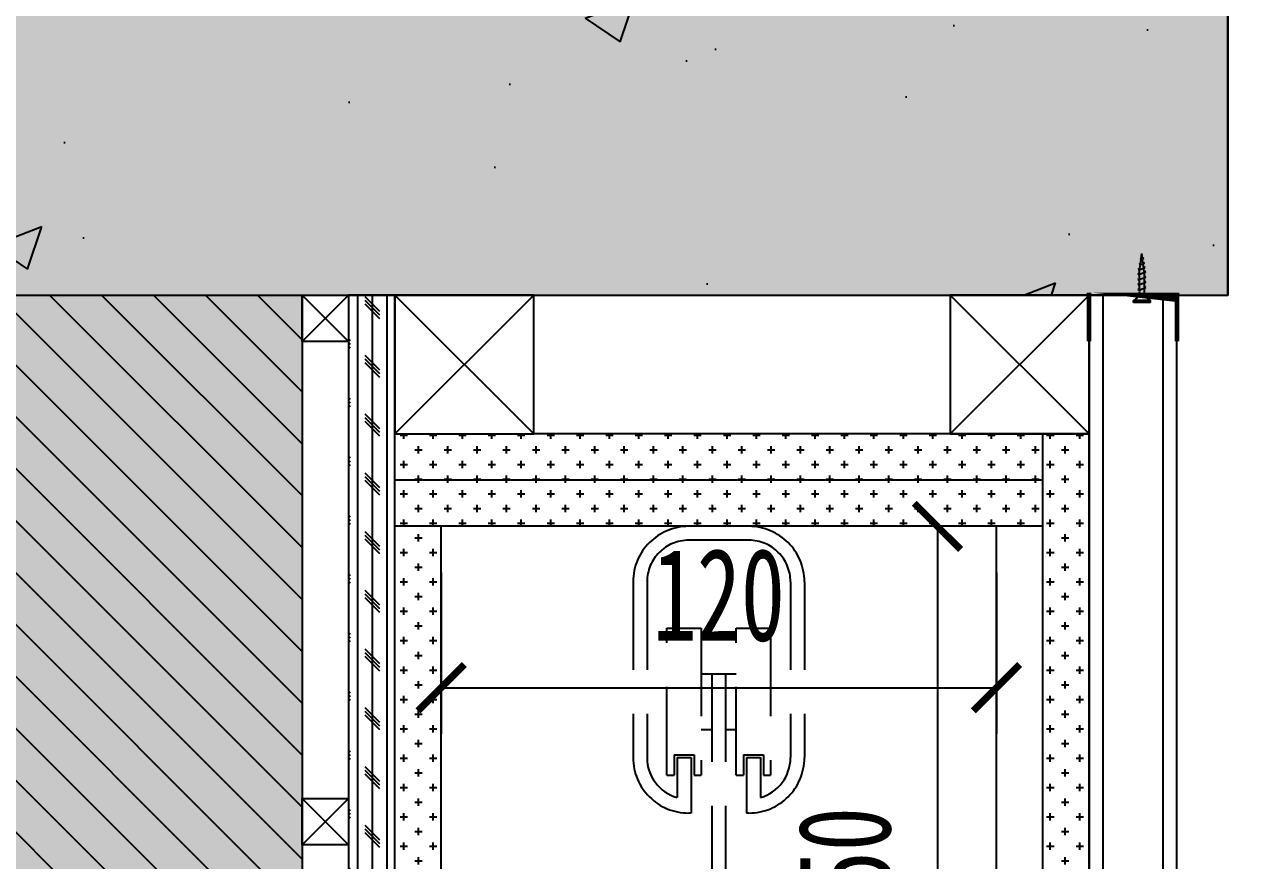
# Model space of a CAD drawing. Header units: millimetres. Extents: x 413534 to 445094, y -245300 to -235817.
# Drawn here: x 415754.4 to 416019.7, y -239058.8 to -238878.1 of the extents above; entities that cross this region are included whole.
import ezdxf

# ---------------------------------------------------------------- set-up
doc = ezdxf.new("R2010")
doc.units = ezdxf.units.MM
doc.header["$LTSCALE"] = 150
doc.header["$MEASUREMENT"] = 0
for name, pattern in [('DASH', [0.35, 0.25, -0.1]), ('DASHED', [19.049999999999997, 12.7, -6.35]), ('M-DASHED', [3.75, 2.5, -1.25])]:
    doc.linetypes.add(name, pattern=pattern)
for name, color, linetype in [('0-bh(填充)', 251, 'Continuous'), ('A-土建柱', 6, 'Continuous'), ('D-节点填充', 250, 'Continuous'), ('D-造型细线', 146, 'Continuous'), ('DRT', 7, 'Continuous'), ('E-楼板、墙体', 6, 'Continuous'), ('E-立面填充', 250, 'Continuous'), ('E-立面活动家具', 22, 'DASHED'), ('IEL-Furn', 1, 'M-DASHED'), ('PM-FURN-M', 3, 'Continuous'), ('PM-WALL-HAT', 8, 'Continuous')]:
    doc.layers.add(name, color=color, linetype=linetype)
doc.styles.add('DIM', font='SimSun.ttf', dxfattribs={"width": 0.7})
doc.dimstyles.new('10', dxfattribs={"dimscale": 10, "dimtxt": 2, "dimasz": 1, "dimexe": 1, "dimexo": 1, "dimgap": 1, "dimtad": 1, "dimdec": 0, "dimzin": 0, "dimdsep": 46, "dimtxsty": 'DIM', "dimblk": 'ARCHTICK', "dimcen": 0, "dimclrd": 5, "dimclre": 5, "dimclrt": 35, "dimadec": 0, "dimazin": 0, "dimtfac": 0.5, "dimtdec": 0, "dimtix": 1, "dimtmove": 2, "dimatfit": 2, "dimldrblk": 'A', "dimfxl": 0, "dimtolj": 1, "dimtzin": 0, "dimlwd": -1, "dimlwe": -1, "dimarcsym": 0})

# ---------------------------------------------------------------- blocks, each defined once
blk = doc.blocks.new('CURTAIL SIDE ELEV')
at = {"layer": 'E-立面活动家具', "color": 251, "linetype": 'DASHED', "ltscale": 0.01}
for p, q in [((6.5, 0), (-6.5, 0)), ((6.5, -3), (-6.5, -3)), ((-18.5, -12), (-18.5, -50)), ((-15.5, -12), (-15.5, -50)), ((15.5, -12), (15.5, -50)), ((18.5, -12), (18.5, -50)), ((-11.24498822155874, -53.77465132775251), (-11.24498822155874, -22.01606865576468)), ((-11.24498822155874, -22.01606865576468), (-3.790230016456917, -22.01606865576468)), ((-3.790230016456917, -22.01606865576468), (-3.790230016456917, -53.77465132775251)), ((3.755011778441258, -53.77465132775251), (3.755011778441258, -22.01606865576468)), ((3.755011778441258, -22.01606865576468), (11.20976998354308, -22.01606865576468)), ((11.20976998354308, -22.01606865576468), (11.20976998354308, -53.77465132775251)), ((-3.790230016456917, -31.89535999170039), (3.755011778441258, -31.89535999170039)), ((-1.517609119066037, -31.89535999170039), (-1.517609119066037, -95.40871382772457)), ((1.482390880933963, -31.89535999170039), (1.482390880933963, -95.40871382772457)), ((-3.790230016456917, -43.89535999170039), (-1.517609119066037, -43.89535999170039)), ((1.482390880933963, -43.89535999170039), (3.755011778441258, -43.89535999170039)), ((-9.646719714044593, -49.42123144911602), (-9.646719714044593, -53.77465132775251)), ((-9.646719714044593, -49.42123144911602), (-5.353280285838991, -49.42123144911602)), ((-9, -50), (-9, -58.64580823329743)), ((-9, -50), (-6, -50)), ((-6, -50), (-6, -62)), ((-5.353280285838991, -49.42123144911602), (-5.353280285838991, -53.77465132775251)), ((5.353280285955407, -49.42123144911602), (5.353280285955407, -53.77465132775251)), ((5.353280285955407, -49.42123144911602), (9.646719714161009, -49.42123144911602)), ((6, -50), (6, -62)), ((6, -50), (9, -50)), ((9, -50), (9, -58.64580823294818)), ((9.646719714161009, -49.42123144911602), (9.646719714161009, -53.77465132775251)), ((-11.24498822155874, -53.77465132775251), (-9.646719714044593, -53.77465132775251)), ((-5.353280285838991, -53.77465132775251), (-3.790230016456917, -53.77465132775251)), ((3.755011778441258, -53.77465132775251), (5.353280285955407, -53.77465132775251)), ((9.646719714161009, -53.77465132775251), (11.20976998354308, -53.77465132775251)), ((-6, -62), (-6.5, -62)), ((6.5, -62), (6, -62))]:
    blk.add_line(p, q, dxfattribs=at)
for centre, radius, start, end in [((-6.5, -12), 12, 90, 180), ((6.5, -12), 12, 0, 90), ((-6.5, -12), 9, 90, 180), ((6.5, -12), 9, 0, 90), ((-6.5, -50), 12, 180, 270), ((-6.5, -50), 9, 180, 253.8723797883052), ((6.5, -50), 12, 270, 0), ((6.5, -50), 9, 286.1276202116948, 0)]:
    blk.add_arc(centre, radius, start, end, dxfattribs=at)
blk = doc.blocks.new('*U212')
blk.add_lwpolyline([(-0.000140632560942322, 8.859776426106691e-05), (179.9998403471888, 8.859776426106691e-05), (179.9998403471888, 19.00008859776426), (-0.000140632560942322, 19.00008859776426)], close=True)
at = {"color": 251, "linetype": 'DASH', "ltscale": 25}
for points in [[(179.9998403471888, 16.00008859776426), (-0.000140632560942322, 16.00008859776426)], [(-0.000140632560942322, 3.000088597764261), (179.9998403471888, 3.000088597764261)]]:
    blk.add_lwpolyline(points, dxfattribs=at)
blk = doc.blocks.new('QBLOCK2009062415473686')
at = {"color": 251}
for p, q in [((-1.113942296964524, 5.527193183737836), (-0.861940696995589, 5.275190783717335)), ((-1.113939096940157, 5.527193983743928), (-0.8619398971786723, 5.672686783742392)), ((-0.8619382971664891, 5.275189183705152), (0.7116641028114827, 5.804299583711327)), ((-0.807260202775069, 3.808012336961838), (-0.6134177317580907, 5.358752106461907)), ((-0.7377046970432275, 7.536749983726622), (-0.4857030970742926, 7.284748383759506)), ((-0.737703896847961, 7.536750783732714), (-0.4857038968912093, 7.682243583732998)), ((-0.5615505633613793, 5.773689452798862), (-0.3677081400237512, 7.324428840594919)), ((-0.4857054969033925, 7.284753183748762), (0.4467089029276394, 7.598269983714999)), ((-0.3158427091038902, 7.739352285918358), (-0.05959314719802933, 9.789348783728201)), ((0.1759854926058324, 7.90472511119151), (-0.05959314719802933, 9.789348783728201)), ((0.4018728019946138, 6.097631857039232), (0.2236670246638823, 7.523273956272533)), ((0.6987089028843911, 7.743754783747136), (0.4467073029154562, 7.995756383761545)), ((0.698712903104024, 7.743765183733558), (0.4467121029520058, 7.598272383733274)), ((0.627761673022178, 4.290526107983169), (0.4495559288479853, 5.716167943324763)), ((0.9636601029269514, 5.949790783744902), (0.7116577031338238, 6.201792383713837)), ((0.9636665029756841, 5.949799583719141), (0.7116657028236659, 5.804307583726768)), ((-1.659590296978422, 1.629228783678627), (-1.40758949683368, 1.774720783718294)), ((-1.659590296978422, 1.629227183666444), (-1.40758949683368, 1.774719183706111)), ((-1.659590296978422, 1.62923038369081), (-1.407590297028946, 1.377229583682492)), ((-1.659590296978422, 1.629228783678627), (-1.407590297028946, 1.377227983670309)), ((-1.490173496837087, 3.517638783765506), (-1.238173496887612, 3.663130783712404)), ((-1.490173496837087, 3.517641183736487), (-1.238171896875429, 3.265639583722077)), ((-1.407588697016763, 1.377222383674962), (1.288410502886109, 2.283728783671904)), ((-1.40758709700458, -0.7027608163207333), (1.288412102898292, 0.2037455836762092)), ((-1.238173496887612, 3.265637183703802), (1.007983302908542, 4.020888383736747)), ((-0.959592697188782, 2.589352383700316), (-0.8591256433865055, 3.393088814200382)), ((-0.9595910971765989, 1.762011975750283), (-0.9595910971765989, 2.589372383758018)), ((-0.9595894971644157, -0.1546276242952445), (-0.9595894971644157, 1.527872732933247)), ((0.8404105028384947, 2.58934038370171), (0.675443248663214, 3.909074606890499)), ((0.840409703021578, 2.13310724143048), (0.840409703021578, 0.450606529646393)), ((0.8404113030337612, 2.592738383731557), (0.8404113030337612, 2.370624929668338)), ((0.8404113030337612, 0.05312404143478489), (0.8404113030337612, -1.629376670349302)), ((1.259985703072743, 4.166385183720195), (1.007984902920725, 4.418385183769715)), ((1.259992103121476, 4.16637878376423), (1.007992103164725, 4.020885983718472)), ((1.540408902830677, 2.429227983673627), (1.288408103057009, 2.681227983723147)), ((1.540408902830677, 2.429226383661444), (1.288408103057009, 2.681226383710964)), ((1.540408902830677, 2.42922958368581), (1.288408103057009, 2.283736783687345)), ((1.540408902830677, 2.429227983673627), (1.288408103057009, 2.283735183675162)), ((1.54041050284286, 0.3492431836657488), (1.288409703069192, 0.60124318371345)), ((1.54041050284286, 0.349244783677932), (1.288409703069192, 0.2037519836776482)), ((-1.659588696966239, -0.450756016329251), (-1.407587896821497, -0.3052640162895841)), ((-1.659588696966239, -0.4507544163170678), (-1.407588697016763, -0.7027552163253858)), ((-1.659589497161505, -2.53073441633569), (-1.40758949721203, -2.385242416294204)), ((-1.659588696966239, -2.530733616329599), (-1.407587896821497, -2.385241616289932)), ((-1.659588696966239, -2.530732016317415), (-1.407588697016763, -2.782732816325733)), ((-1.659589497161505, -2.530733616329599), (-1.40758949721203, -2.782733616284531)), ((-1.659589497161505, -4.610734416319247), (-1.40758949721203, -4.46524241627958)), ((-1.659589497161505, -4.610733616313155), (-1.40758949721203, -4.862733616315381)), ((-1.40758949721203, -2.782733616284531), (1.288408902873925, -1.87622721628577)), ((-1.40758949721203, -4.862733616315381), (1.288409702690842, -3.956226416310528)), ((-1.40758709700458, -2.782738416321081), (1.288412102898292, -1.876232016324138)), ((-0.959588697347499, -4.314605224279148), (-0.959588697347499, -2.632097179586708)), ((-0.8999992001845385, -5.389348783721289), (-0.959588697347499, -4.712097091329269)), ((-0.9595878971522325, -2.234610824290939), (-0.9595878971522325, -0.5521104670624482)), ((0.8404113030337612, -1.407257616290735), (0.8404113030337612, -1.629371070353955)), ((0.8404105028384947, -2.026862846085351), (0.8404105028384947, -3.709371070337511)), ((0.8404105028384947, -4.10686240331961), (0.9000000000014552, -5.389348783721289)), ((1.540409702647594, -1.730735216293397), (1.288408902873925, -1.47873521629117)), ((1.540409702647594, -3.810735216324247), (1.288408902873925, -3.558734416315929)), ((1.540409702647594, -3.810733616312064), (1.288408902873925, -3.956226416310528)), ((1.54041050284286, -1.730734416334599), (1.288409703069192, -1.478734416285079)), ((1.54041050284286, -1.730732816322416), (1.288409703069192, -1.87622561632088)), ((1.54041050284286, -1.730734416334599), (1.288409702690842, -1.87622721628577)), ((-3.400000000001455, -9.789348783728201), (-3.400000000001455, -8.98934878372711)), ((3.400000000001455, -9.789348783728201), (-3.400000000001455, -9.789348783728201)), ((3.400000000001455, -8.98934878372711), (-3.399993256483867, -8.98934629015639)), ((3.400000000001455, -9.789348783728201), (3.400000000001455, -8.98934878372711))]:
    blk.add_line(p, q, dxfattribs=at)
for centre, start, end in [((-4.834892800085072, -5.324839983746642), 291.3836690027367, 359.060897001468), ((4.834892800085072, -5.324839983699349), 180.9391580006334, 248.6163860112547)]:
    blk.add_arc(centre, 3.935421600005369, start, end, dxfattribs=at)
blk = doc.blocks.new('A$C22010BD6')
at = {"layer": 'DRT', "color": 8, "ltscale": 2}
for p, q in [((0, 0), (10, 10)), ((0, 10), (10, 0))]:
    blk.add_line(p, q, dxfattribs=at)
at = {"layer": 'DRT', "color": 3, "ltscale": 2}
blk.add_lwpolyline([(0, 0), (10, 0), (10, 10), (0, 10)], close=True, dxfattribs=at)
blk = doc.blocks.new('_ARCHTICK')
at = {"color": 0, "linetype": 'ByBlock', "const_width": 0.15}
blk.add_lwpolyline([(-0.5, -0.5), (0.5, 0.5)], dxfattribs=at)
blk = doc.blocks.new('*D214')
at = {"color": 5}
for p, q in [((415844.4362824384, -238996.5568750298), (415844.4362824384, -239031.4543100384)), ((415964.4258990329, -238996.5568750298), (415964.4258990329, -239031.4543100384)), ((415844.4362824384, -239021.4543100384), (415964.4258990329, -239021.4543100384))]:
    blk.add_line(p, q, dxfattribs=at)
at = {"layer": 'Defpoints', "color": 0}
for p in [(415844.4362824384, -238986.5568750298), (415964.4258990329, -238986.5568750298, -2.571156407893985e-07), (415964.4258990329, -239021.4543100384)]:
    blk.add_point(p, dxfattribs=at)
at = {"color": 5, "xscale": 10, "yscale": 10, "zscale": 10, "rotation": 180}
blk.add_blockref('_ARCHTICK', (415844.4362824384, -239021.4543100384), dxfattribs=at)
at = {"color": 5, "xscale": 10, "yscale": 10, "zscale": 10}
blk.add_blockref('_ARCHTICK', (415964.4258990329, -239021.4543100384), dxfattribs=at)
at = {"color": 35, "insert": (415904.4310907356, -239001.4543100384), "char_height": 20, "attachment_point": 5, "style": 'DIM'}
blk.add_mtext('\\A1;120', dxfattribs=at)
blk = doc.blocks.new('A')
at = {"color": 1}
for p, q in [((-1.435067392276323, 1.147654099946521), (-1.089590771724032, 1.437450103912849)), ((-1.089590771724032, 1.437450103912849), (0, 0)), ((-1.435067392276323, 1.147654099946521), (-0.3688396396728422, 0)), ((-0.3688396396728422, 3.638e-12), (-2.127066897330223, 0)), ((-1.435067392276323, -1.147654099946521), (-0.3688396396728422, 0)), ((-1.089590771724032, -1.437450103912849), (0, 0)), ((-1.435067392276323, -1.147654099946521), (-1.089590771724032, -1.437450103912849))]:
    blk.add_line(p, q, dxfattribs=at)
for points in [[(-1.435067392276323, 1.147654099946521), (-1.089590771724032, 1.437450103912849), (-0.3688396396728422, 0), (0, 0)], [(-1.435067392276323, -1.147654099946521), (-1.089590771724032, -1.437450103912849), (-0.3688396396728422, 0), (0, 0)]]:
    blk.add_solid(points, dxfattribs=at)
blk = doc.blocks.new('*D213')
at = {"color": 5}
for p, q in [((415954.4258990329, -238986.5568750298), (415941.6639682088, -238986.5568750298)), ((415951.6639682088, -238986.5568750298), (415951.6639682088, -239136.5568750298)), ((415954.4258990329, -239136.5568750298), (415941.6639682088, -239136.5568750298))]:
    blk.add_line(p, q, dxfattribs=at)
at = {"layer": 'Defpoints', "color": 0}
for p in [(415964.4258990329, -238986.5568750298, -2.571156407893985e-07), (415951.6639682088, -239136.5568750298), (415964.4258990329, -239136.5568750298, -2.571156407893985e-07)]:
    blk.add_point(p, dxfattribs=at)
at = {"color": 5, "xscale": 10, "yscale": 10, "zscale": 10}
for p, rotation in [((415951.6639682088, -238986.5568750298), 90), ((415951.6639682088, -239136.5568750298), 270)]:
    blk.add_blockref('_ARCHTICK', p, dxfattribs=dict(at, rotation=rotation))
at = {"color": 35, "insert": (415931.6639682088, -239061.5568750297), "char_height": 20, "attachment_point": 5, "rotation": 90, "style": 'DIM'}
blk.add_mtext('\\A1;150', dxfattribs=at)

msp = doc.modelspace()

# ---------------------------------------------------------------- hatches: boundary and pattern name
at = {"ltscale": 2}
h = msp.add_hatch(dxfattribs=at)
h.set_pattern_fill('CORK', color=8, scale=4, angle=90, style=0)
h.set_pattern_definition([(90, (489248.2773804133, -119572.6845594668), (3.175, 1.944126793646423e-16), []), (315, (489246.6898804132, -119571.0970594668), (-6.350002742818305, -6.350002742818306), [4.490130000000001, -4.490130000000001]), (315, (489246.6898804132, -119570.3033094667), (-6.350002742818305, -6.350002742818306), [4.490130000000001, -4.490130000000001]), (315, (489246.6898804132, -119569.5095594668), (-6.350002742818305, -6.350002742818306), [4.490130000000001, -4.490130000000001])])
h.paths.add_polyline_path([(415834.4351917859, -239174.221262892), (415834.4351917859, -238936.5568750298), (415824.4351917859, -238936.5568750298), (415824.4351917859, -239174.221262892)])
at = {"layer": '0-bh(填充)'}
h = msp.add_hatch(dxfattribs=at)
h.set_pattern_fill('CROSS', color=250, scale=2, style=0)
h.set_pattern_definition([(0, (342200.9639355743, -109039.4800543435), (3.175, 3.175), [1.5875, -4.7625]), (90, (342201.7576855743, -109040.2738043435), (-3.175, 3.175), [1.5875, -4.7625])])
h.paths.add_polyline_path([(415844.4362824386, -238986.5568729087), (415834.4351917859, -238986.5568729087), (415834.4351917859, -239136.5567144431), (415844.4258687025, -239136.5567144431)])
h.paths.add_polyline_path([(415974.4258990329, -238966.5568729087), (415954.4258990312, -238966.5568729087), (415864.4351917876, -238966.5568729087), (415834.4351917859, -238966.5568729087), (415834.4351917859, -238976.5568729087), (415974.4258990329, -238976.5568729087)])
h.paths.add_polyline_path([(415974.4258990329, -238976.5568729087), (415834.4351917859, -238976.5568729087), (415834.4351917859, -238986.5568729087), (415974.4258990329, -238986.5568729087)])
h.paths.add_polyline_path([(415984.4258990329, -238966.5568729087), (415974.4258990329, -238966.5568729087), (415974.4258990329, -239116.5568750298), (415984.4258990329, -239116.5568750298)])
at = {"layer": 'D-节点填充'}
h = msp.add_hatch(dxfattribs=at)
h.set_pattern_fill('ANSI36', color=256, scale=8, style=0)
h.set_pattern_definition([(45, (99230.19146321867, -116521.3047547796), (6.735192090801869, 24.69570433294017), [31.75, -6.35, 0, -6.35])])
h.paths.add_polyline_path([(417234.9458539881, -238536.5568750298), (417234.9458539882, -238656.5568750298), (416014.4263649944, -238656.5568750298), (416014.4263649945, -238936.5568750298), (415614.4263649945, -238936.5568750298), (415614.4263649945, -238656.5568750298), (415176.8125317409, -238656.5568750298), (415176.8125317409, -238536.5568750298)])
h = msp.add_hatch(dxfattribs=at)
h.set_pattern_fill('AR-CONC', color=256, scale=0.6, style=0)
h.set_pattern_definition([(49.99999999999999, (99230.19146321867, -116521.3047547796), (1.093108013976024, -0.09563451323341844), [0.1143, -1.2573]), (355, (99230.19146321867, -116521.3047547796), (-0.2114569558540019, 1.14633985729308), [0.09144000000000001, -1.00584]), (100.451, (99230.28255521867, -116521.3127242796), (0.8816550099957554, 1.050700126921751), [0.09713999999999999, -1.06854]), (46.18420000000001, (99230.19146321867, -116520.9999547796), (1.626474245352779, -0.2522539675963628), [0.17145, -1.88595]), (96.6356, (99230.32700261867, -116521.0209757796), (1.424425406797423, 1.484553335340295), [0.14571, -1.60281]), (351.1840000000001, (99230.19146321867, -116520.9999547796), (1.424427634883603, 1.484550707163586), [0.13716, -1.50876]), (21, (99230.34386321867, -116521.0761547796), (0.9096892790122997, -0.6135931111005749), [0.1143, -1.2573]), (326.0000000000001, (99230.34386321867, -116521.0761547796), (0.3708121700858825, 1.105127796733915), [0.09144000000000001, -1.00584]), (71.4514, (99230.41967021866, -116521.1272873796), (1.280498944620746, 0.4915371462963447), [0.09713999999999999, -1.06854]), (37.50000000000001, (99230.19146321867, -116521.3047547796), (0.01853161950355092, 0.5073302332389187), [0, -0.993648, 0, -1.02108, 0, -1.00965]), (7.499999999999999, (99230.19146321867, -116521.3047547796), (0.4009179750618345, 0.601083448908717), [0, -0.5821679999999999, 0, -0.970788, 0, -0.38481]), (327.5, (99229.85161121866, -116521.3047547796), (0.8135435710012283, -0.03437246395604068), [0, -0.381, 0, -1.18872, 0, -1.57734]), (317.5, (99229.69921121867, -116521.3047547796), (0.8887750883161082, 0.1525589461999981), [0, -0.4953, 0, -0.789432, 0, -1.12014])])
h.paths.add_polyline_path([(417204.9458539882, -238536.5568750298), (417204.9458539882, -238656.5568750298), (416014.4263649944, -238656.5568750298), (416014.4263649945, -238936.5568750298), (415614.4263649945, -238936.5568750298), (415614.4263649945, -238656.5568750298), (415176.8125317409, -238656.5568750298), (415176.8125317409, -238536.5568750298)])
h.paths.add_polyline_path([(415694.425537975, -238936.5568750298), (415814.4263649928, -238936.5568750298), (415814.4263649928, -239358.1222884288), (415694.425537975, -239358.1222884288)])
h = msp.add_hatch(dxfattribs=at)
h.set_pattern_fill('AR-CONC', color=256, scale=0.6, style=0)
h.set_pattern_definition([(49.99999999999999, (415513.1490167983, -238936.5568750298), (109.3108013976024, -9.563451323341852), [11.43, -125.73]), (355, (415513.1490167983, -238936.5568750298), (-21.14569558540019, 114.633985729308), [9.144, -100.584]), (100.451, (415522.2582167983, -238937.3538250298), (88.16550099957554, 105.0700126921751), [9.714, -106.854]), (46.1842, (415513.1490167983, -238906.0768750298), (162.6474245352779, -25.22539675963629), [17.145, -188.595]), (96.6356, (415526.7029567983, -238908.1789750298), (142.4425406797423, 148.4553335340295), [14.57099999999998, -160.2809999999997]), (351.1840000000001, (415513.1490167983, -238906.0768750298), (142.4427634883604, 148.4550707163586), [13.716, -150.876]), (21, (415528.3890167983, -238913.6968750298), (90.96892790122996, -61.3593111100575), [11.43, -125.73]), (326.0000000000001, (415528.3890167983, -238913.6968750298), (37.08121700858824, 110.5127796733916), [9.144, -100.584]), (71.4514, (415535.9697167983, -238918.8101350298), (128.0498944620747, 49.15371462963447), [9.713999999999995, -106.854]), (37.50000000000001, (415513.1490167983, -238936.5568750298), (1.85316195035509, 50.73302332389186), [0, -99.3648, 0, -102.108, 0, -100.965]), (7.499999999999999, (415513.1490167983, -238936.5568750298), (40.09179750618345, 60.10834489087171), [0, -58.21679999999999, 0, -97.0788, 0, -38.481]), (327.5, (415479.1638167983, -238936.5568750298), (81.35435710012284, -3.437246395604074), [0, -38.09999999999998, 0, -118.872, 0, -157.7339999999999]), (317.5, (415463.9238167983, -238936.5568750298), (88.87750883161083, 15.25589461999981), [0, -49.52999999999999, 0, -78.9432, 0, -112.014])])
h.paths.add_polyline_path([(417204.9458539882, -238536.5568750298), (417204.9458539882, -238656.5568750298), (416014.4263649944, -238656.5568750298), (416014.4263649945, -238936.5568750298), (415614.4263649945, -238936.5568750298), (415614.4263649945, -238656.5568750298), (415176.8125317409, -238656.5568750298), (415176.8125317409, -238536.5568750298)])
at = {"layer": 'PM-WALL-HAT'}
h = msp.add_hatch(dxfattribs=at)
h.set_pattern_fill('ANSI31', color=256, scale=5, angle=-90.00000000000001, style=0)
h.set_pattern_definition([(315, (421833.0091380253, -268291.0503604106), (5.612660075668222, 5.612660075668219), [])])
h.paths.add_polyline_path([(415814.4264616214, -238936.5568750298), (415694.4305046029, -238936.5568750298), (415694.4342627462, -239134.5567144411), (415814.4263466378, -239134.5567144411)])

# ---------------------------------------------------------------- linework, layer by layer
at = {"layer": 'A-土建柱', "ltscale": 0.5}
msp.add_line((415814.426456265, -238936.5568750298), (415814.4263181543, -239164.221262892, 1.170721499401813e-06), dxfattribs=at)
at = {"layer": 'D-造型细线', "color": 44}
msp.add_line((416003.4258990329, -239114.5568750298, -1.319944553616791e-06), (416003.4258990329, -238936.5568940501, -1.319944553616791e-06), dxfattribs=at)
msp.add_line((416003.4258990329, -239114.5568750298, -1.319944553616791e-06), (416003.4258990329, -238936.5568940501, -1.319944553616791e-06), dxfattribs=at)
at = {"layer": 'D-造型细线'}
for p, q in [((415984.4258990329, -238966.5568729087, -1.044573501867392e-06), (415864.4351917876, -238966.5568729087, -1.057351044734794e-06)), ((415974.4258990329, -239136.5568750298, -1.323187284458967e-06), (415974.4258990329, -238966.5568729087, -1.047555159436866e-06)), ((415984.4258990329, -239114.5568750298, -1.319944553616791e-06), (415984.4258990329, -238966.5568729087, -1.047555159436866e-06)), ((415974.4258990329, -238976.5568729087, -1.044360526344088e-06), (415834.4351916241, -238976.5568729087, -1.044360526344088e-06))]:
    msp.add_line(p, q, dxfattribs=at)
at = {"layer": 'D-造型细线', "color": 4}
for p, q in [((415974.4258990329, -238986.5568729087, -1.044360526344088e-06), (415834.4351916241, -238986.5568729087, -1.044360526344088e-06)), ((415964.4258990329, -239136.5568750298, -1.319944553616798e-06), (415964.4258990329, -238986.5568750298, -1.319944553616798e-06))]:
    msp.add_line(p, q, dxfattribs=at)
at = {"layer": 'D-造型细线'}
for points, elevation in [([(415864.4351917876, -238936.556893229), (415834.4351917859, -238936.556893229), (415834.4351917859, -238966.5568729087), (415864.4351917876, -238966.5568729087)], -1.057351044734794e-06), ([(415984.4258990329, -238936.556893229), (415954.4258990312, -238936.556893229), (415954.4258990312, -238966.5568729087), (415984.4258990329, -238966.5568729087)], -1.047555159436866e-06)]:
    msp.add_lwpolyline(points, close=True, dxfattribs=dict(at, elevation=elevation))
at = {"layer": 'D-造型细线', "color": 251}
for points, elevation in [([(415864.4351917876, -238936.556893229), (415834.4351917859, -238966.5568729087)], -1.057351044734794e-06), ([(415834.4351917876, -238936.556893229), (415864.4351917876, -238966.5568729087)], -1.057351044734794e-06), ([(415984.4258990329, -238936.556893229), (415954.4258990312, -238966.5568729087)], -1.047555159436866e-06), ([(415954.4258990329, -238936.556893229), (415984.4258990329, -238966.5568729087)], -1.047555159436866e-06)]:
    msp.add_lwpolyline(points, dxfattribs=dict(at, elevation=elevation))
at = {"layer": 'D-造型细线', "color": 8, "const_width": 0.9999999999999998, "elevation": -1.047555159436866e-06}
msp.add_lwpolyline([(416003.4259172323, -238946.556875031), (416003.425917232, -238936.5568758524), (415984.4259172321, -238936.5568750314), (415984.4259172322, -238946.5568750314)], dxfattribs=at)
at = {"layer": 'D-造型细线', "color": 4, "elevation": -1.062828912827399e-06}
msp.add_lwpolyline([(415844.4258687025, -239136.5567144431), (415844.4362824384, -238986.5568750298)], dxfattribs=at)
at = {"layer": 'E-楼板、墙体'}
for p, q in [((416014.4263649945, -238656.5568750298), (416014.4263649945, -238936.5568750298)), ((415614.4263649945, -238936.5568750298), (416014.4263649945, -238936.5568750298)), ((415614.426456265, -238936.5568750298), (416014.426456265, -238936.5568750298))]:
    msp.add_line(p, q, dxfattribs=at)
at = {"layer": 'E-立面填充', "ltscale": 0.15}
msp.add_lwpolyline([(415176.8125317409, -238656.5568750298), (415614.4263649945, -238656.5568750298), (415614.4263649945, -238936.5568750298), (416014.4263649945, -238936.5568750298), (416014.4263649945, -238656.5568750298), (417234.9458539882, -238656.5568750298)], dxfattribs=at)
at = {"layer": 'PM-FURN-M', "color": 146, "elevation": -1.057351044734794e-06}
msp.add_lwpolyline([(415834.4351917859, -239174.221262892), (415834.4351917859, -238936.5568750298), (415824.4351917859, -238936.5568750298), (415824.4351917859, -239174.221262892)], close=True, dxfattribs=at)

# ---------------------------------------------------------------- block references
at = {"layer": 'D-造型细线', "xscale": 0.54, "yscale": 0.5399999999999999, "zscale": 0.5399999999999999}
msp.add_blockref('QBLOCK2009062415473686', (415995.8508431257, -238932.8420942051, -6.722419434853837e-07), dxfattribs=at)
at = {"layer": 'D-造型细线', "rotation": 270}
msp.add_blockref('*U212', (415984.4258104351, -238936.5570346826, -1.319944553616791e-06), dxfattribs=at)
at = {"layer": 'DRT', "ltscale": 2, "xscale": -1, "rotation": 270}
for p in [(415814.4263649927, -238946.5568750298), (415814.4263421348, -239055.3890689609)]:
    msp.add_blockref('A$C22010BD6', p, dxfattribs=at)
at = {"layer": 'IEL-Furn', "ltscale": 100}
msp.add_blockref('CURTAIL SIDE ELEV', (415904.4258990329, -238986.5568750298, -1.319944553616798e-06), dxfattribs=at)

# ---------------------------------------------------------------- dimensions: what is measured, and where the dimension line sits
dim = msp.add_linear_dim(base=(415951.6639682088, -239136.5568750298, -1.062828912827399e-06), p1=(415964.4258990329, -238986.5568750298, -1.319944553616798e-06), p2=(415964.4258990329, -239136.5568750298, -1.319944553616798e-06), angle=90, dimstyle='10')
dim.commit()
dim.dimension.update_dxf_attribs({"geometry": '*D213', "text_midpoint": (415931.6639682088, -239061.5568750297, -1.062828912827399e-06)})
dim = msp.add_linear_dim(base=(415964.4258990329, -239021.4543100384, -1.062828912827399e-06), p1=(415844.4362824384, -238986.5568750298, -1.062828912827399e-06), p2=(415964.4258990329, -238986.5568750298, -1.319944553616798e-06), dimstyle='10')
dim.commit()
dim.dimension.update_dxf_attribs({"geometry": '*D214', "text_midpoint": (415904.4310907356, -239001.4543100384, -1.062828912827399e-06)})

doc.saveas('drawing.dxf')
